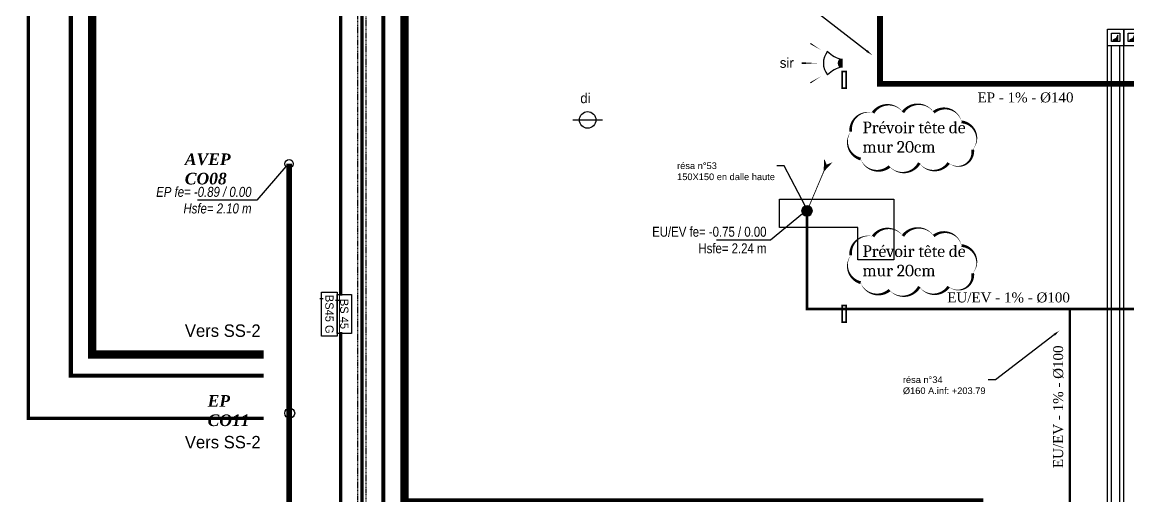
# Model space of a CAD drawing. Extents: x -2795338 to 3769695, y -3516596 to 3048438.
# Drawn here: x 457310 to 470650, y -326556 to -320839 of the extents above; entities that cross this region are included whole.
import ezdxf
from ezdxf import colors
from ezdxf.entities.mleader import LeaderData, LeaderLine
from ezdxf.math import Vec2, Vec3

# ---------------------------------------------------------------- set-up
doc = ezdxf.new("R2010")
doc.units = 0
for name, pattern in [('prlm_ef', [0.165, 0.1, -0.065]), ('prlm_ep', [2.5, 1.25, -0.25, 0.25, -0.25, 0.25, -0.25]), ('prlm_eu', [2, 1.25, -0.25, 0.25, -0.25])]:
    doc.linetypes.add(name, pattern=pattern)
doc.layers.add('_GAZELEC-RESERVATION', color=1, linetype='Continuous', lineweight=18)
for name, color, linetype in [('GAZ-EU FLECHE', 42, 'Continuous'), ('prlm-EAU-EF', 161, 'Continuous'), ('prlm-EAU-EP', 141, 'Continuous'), ('prlm-EAU-EPEXT', 145, 'Continuous'), ('prlm-EAU-EUEV', 25, 'Continuous'), ('prlm-ELEC-BT', 63, 'Continuous'), ('prlm-ELEC-SSI', 230, 'Continuous'), ('prlm-GT', 242, 'Continuous'), ('prlm-MOD', 64, 'Continuous'), ('prlm-MOD-PB', 123, 'Continuous'), ('prlm-TELECOM', 30, 'Continuous')]:
    doc.layers.add(name, color=color, linetype=linetype)
doc.layers.add('prlm-ZEROPLOT', color=254, linetype='Continuous', plot=False)
doc.styles.add('prlm-eau-ep', font='timesbi.ttf', dxfattribs={"height": 18})
doc.styles.add('prlm-eau-euev', font='pala.ttf', dxfattribs={"height": 18})
doc.styles.add('prlm-elec-cfo', font='comic.ttf', dxfattribs={"height": 12})
doc.styles.add('prlm-elec-ssi', font='comic.ttf', dxfattribs={"height": 12})
doc.styles.add('prlm-mod', font='cambriaz.ttf', dxfattribs={"height": 18})
doc.styles.get("Standard").update_dxf_attribs({"font": 'arial.ttf'})
doc.dimstyles.new('ISO-25', dxfattribs={"dimtxt": 2.5, "dimasz": 2.5, "dimexe": 1.25, "dimexo": 0.625, "dimtad": 1, "dimtxsty": 'Standard', "dimcen": 2.5, "dimadec": 0, "dimazin": 0, "dimtfac": 1, "dimtmove": 0, "dimatfit": 3, "dimfxl": 1, "dimarcsym": 0})

# ---------------------------------------------------------------- blocks, each defined once
blk = doc.blocks.new('xi.di')
at = {"layer": 'prlm-ELEC-SSI', "color": 0, "linetype": 'ByBlock', "lineweight": -2, "flags": 128}
blk.add_lwpolyline([(-18, 0), (18, 0)], dxfattribs=at)
at = {"layer": 'prlm-ELEC-SSI', "color": 0, "linetype": 'ByBlock', "lineweight": -2}
blk.add_circle((0, 0), 10, dxfattribs=at)
blk = doc.blocks.new('xi.vbgaz10')
at = {"layer": 'prlm-MOD-PB'}
blk.add_hatch(color=0, dxfattribs=at).paths.add_polyline_path([(6.8, -6.7), (8.8, -10.6), (12.7, -12.7), (6.8, -12.7)], flags=16)
at = {"layer": 'prlm-MOD-PB', "color": 0}
for p, q in [((6.8, -6.7), (6.8, -12.7)), ((8.8, -10.6), (6.8, -6.7)), ((6.8, -12.7), (12.7, -12.7)), ((12.7, -12.7), (8.8, -10.6))]:
    blk.add_line(p, q, dxfattribs=at)
for points in [[(0, 0), (20, 0), (20, -20), (0, -20)], [(5, -5), (15, -5), (15, -15), (5, -15)]]:
    blk.add_lwpolyline(points, close=True, dxfattribs=at)
blk = doc.blocks.new('xi.chu')
at = {"layer": 'prlm-EAU-EUEV', "linetype": 'ByBlock', "lineweight": 5}
blk.add_hatch(color=0, dxfattribs=at).paths.add_polyline_path([(6.5, 0, 1), (-6.5, 0, 1)])
at = {"layer": 'prlm-EAU-EUEV', "color": 0, "linetype": 'ByBlock', "lineweight": 5}
blk.add_circle((0, 0), 6.5, dxfattribs=at)
blk = doc.blocks.new('xi.ep')
at = {"layer": 'prlm-EAU-EP', "color": 0, "linetype": 'ByBlock', "lineweight": -2}
blk.add_circle((0, 0), 5, dxfattribs=at)
blk = doc.blocks.new('xi.epext')
at = {"layer": 'prlm-EAU-EPEXT', "color": 0, "linetype": 'ByBlock', "lineweight": -2}
blk.add_circle((0, 0), 5, dxfattribs=at)
blk = doc.blocks.new('xi.sir')
at = {"layer": 'prlm-ELEC-SSI'}
blk.add_hatch(color=0, dxfattribs=at).paths.add_polyline_path([(-4.8, 0), (4.8, 0, 1)])
at = {"layer": 'prlm-ELEC-SSI', "color": 0, "flags": 128}
for points in [[(0, 30, 0, 2.25, 0), (0, 48.8, 0, 0, 0)], [(-15.9, 25.5, 0, 1.5, 0), (-23.8, 38.2, 0, 0, 0)], [(15.9, 25.5, 0, 1.5, 0), (23.8, 38.2, 0, 0, 0)]]:
    blk.add_lwpolyline(points, format="xyseb", dxfattribs=at)
blk.add_lwpolyline([(-4.8, 0), (4.8, 0)], dxfattribs=at)
at = {"layer": 'prlm-ELEC-SSI', "color": 0}
for centre, radius, start, end in [((0, 0), 22.5, 50.6187, 129.3813), ((-33, -4.1), 28.5, 8.2221, 48.8754), ((33, -4.1), 28.5, 131.1246, 171.7779), ((0, 0), 4.81, 0, 180)]:
    blk.add_arc(centre, radius, start, end, dxfattribs=at)
blk = doc.blocks.new('xi.bs45g')
at = {"layer": 'prlm-ELEC-SSI', "color": 0, "linetype": 'ByBlock', "lineweight": -2}
blk.add_lwpolyline([(-26.5, 19), (26.5, 19), (26.5, 0), (-26.5, 0)], close=True, dxfattribs=at)
at = {"layer": 'prlm-ZEROPLOT', "color": 254, "linetype": 'ByBlock', "lineweight": -2}
blk.add_lwpolyline([(-19, -2), (-19, 2)], dxfattribs=at)
at = {"layer": 'prlm-ELEC-SSI', "color": 0, "linetype": 'ByBlock', "lineweight": -2, "insert": (0.1, 9.5), "char_height": 10, "width": 49.661, "attachment_point": 5, "style": 'prlm-elec-cfo', "bg_fill": 3, "box_fill_scale": 1, "bg_fill_color": 256, "bg_fill_transparency": 0}
blk.add_mtext('BS45 G', dxfattribs=at)
blk = doc.blocks.new('xi.bs45')
at = {"layer": 'prlm-ELEC-SSI', "color": 0, "linetype": 'ByBlock', "lineweight": -2}
blk.add_lwpolyline([(-23.5, 17), (23.5, 17), (23.5, 0), (-23.5, 0)], close=True, dxfattribs=at)
at = {"layer": 'prlm-ZEROPLOT', "color": 254, "linetype": 'ByBlock', "lineweight": -2}
blk.add_lwpolyline([(-17, -2), (-17, 2)], dxfattribs=at)
at = {"layer": 'prlm-ELEC-SSI', "color": 0, "linetype": 'ByBlock', "lineweight": -2, "insert": (-0.2, 8.4), "char_height": 10, "width": 43.769, "attachment_point": 5, "style": 'prlm-elec-cfo', "bg_fill": 3, "box_fill_scale": 1, "bg_fill_color": 256, "bg_fill_transparency": 0}
blk.add_mtext('BS 45', dxfattribs=at)
blk = doc.blocks.new('FLECHE2')
h = blk.add_hatch(color=256)
h.dxf.hatch_style = 1
h.paths.add_polyline_path([(496272, -370023), (496278, -369899), (496301, -369955), (496357, -369932)])
at = {"const_width": 10}
for points in [[(496067, -370507), (496301, -369955), (496357, -369932), (496272, -370023), (496301, -369955), (496278, -369899), (496272, -370023), (496357, -369932), (496301, -369955), (496278, -369899), (496272, -370023)], [(496272, -370023), (496278, -369899), (496301, -369955), (496357, -369932), (496272, -370023)]]:
    blk.add_lwpolyline(points, dxfattribs=at)

msp = doc.modelspace()

# ---------------------------------------------------------------- linework, layer by layer
msp.add_circle((487178.691, -234079.124), 3282516.798)
at = {"layer": 'prlm-EAU-EF', "linetype": 'prlm_ef', "ltscale": 100, "const_width": 40, "flags": 128}
msp.add_lwpolyline([(461153.3, -313789.369), (457384.088, -313789.369), (457384.088, -325619.279), (460222.184, -325619.279)], dxfattribs=at)
at = {"layer": 'prlm-EAU-EP', "linetype": 'prlm_ep', "ltscale": 20, "flags": 128}
msp.add_lwpolyline([(467660.121, -319282.198, 70, 70, 0), (467660.266, -321585.005, 70, 70, 0), (476187.326, -321584.47, 70, 70, 0), (476187.326, -324804.723, 70, 70, 0), (482516.298, -324804.723, 70, 70, 0), (482516.298, -337725.152, 0, 0, 0)], format="xyseb", dxfattribs=at)
at = {"layer": 'prlm-EAU-EP', "linetype": 'prlm_ep', "ltscale": 20, "const_width": 70, "flags": 128}
msp.add_lwpolyline([(460530.995, -322548.022), (460530.995, -328611.991), (461105.541, -328611.991), (461105.54, -331875.224), (461105.54, -331875.224)], dxfattribs=at)
at = {"layer": 'prlm-EAU-EUEV', "linetype": 'prlm_eu', "ltscale": 50, "flags": 128}
msp.add_lwpolyline([(466779.464, -323117.322, 30, 30, 0), (466779.464, -324301.825, 30, 30, 0), (476103.57, -324301.825, 30, 30, 0), (476103.57, -324963.758, 30, 30, 0), (482359.689, -324963.758, 30, 30, 0), (482359.985, -332690.057, 0, 0, 0)], format="xyseb", dxfattribs=at)
at = {"layer": 'prlm-EAU-EUEV', "linetype": 'prlm_eu', "ltscale": 50, "const_width": 30, "flags": 128}
msp.add_lwpolyline([(469949.007, -327996.933), (469949.007, -324301.825)], dxfattribs=at)
at = {"layer": 'prlm-ELEC-BT', "linetype": 'prlm_ef', "ltscale": 100, "const_width": 100, "flags": 128}
msp.add_lwpolyline([(461923.295, -314256.013), (458154.083, -314256.013), (458154.083, -324849.285), (460222.184, -324849.285)], dxfattribs=at)
at = {"layer": 'prlm-GT', "ltscale": 50}
msp.add_lwpolyline([(466447.288, -322975.391), (467826.991, -322975.391), (467826.939, -323707.391), (467392.255, -323707.36), (467392.255, -323317.391), (466447.288, -323317.391)], close=True, dxfattribs=at)
at = {"layer": 'prlm-MOD', "const_width": 20}
for points in [[(467201.8, -321634.469), (467201.8, -321434.469), (467251.8, -321434.469), (467251.8, -321634.469)], [(467201.8, -324460.619), (467201.8, -324260.619), (467251.8, -324260.619), (467251.8, -324460.619)]]:
    msp.add_lwpolyline(points, close=True, dxfattribs=at)
at = {"layer": 'prlm-MOD'}
for points in [[(468307.878, -321927.129, 0, 35, 0.52056705), (467935.901, -321927.129, 0, 35, 0.52056705), (467935.901, -321927.129, 0, 35, 0.52056705), (467575.924, -321933.126, 0, 35, 0.52056705), (467575.924, -321933.126, 0, 35, 0.52056705), (467305.941, -322161.016, 0, 35, 0.52056705), (467305.941, -322161.016, 0, 35, 0.52056705), (467425.934, -322490.858, 0, 35, 0.52056705), (467425.934, -322490.858, 0, 35, 0.52056705), (467773.912, -322580.815, 0, 35, 0.52056705), (467773.912, -322580.815, 0, 35, 0.52056705), (468133.889, -322538.835, 0, 35, 0.52056705), (468133.889, -322538.835, 0, 35, 0.52056705), (468487.866, -322538.835, 0, 35, 0.52056705), (468487.866, -322538.835, 0, 35, 0.686378722), (468777.816, -322377.479, 0, 35, 0.52056705), (468777.816, -322377.479, 0, 35, 0.607936361), (468643.725, -322043.035, 0, 35, 0.52056705), (468643.725, -322043.035, 0, 35, 0.552345867)], [(468307.878, -323419.665, 0, 35, 0.52056705), (467935.901, -323419.665, 0, 35, 0.52056705), (467935.901, -323419.665, 0, 35, 0.52056705), (467575.924, -323425.662, 0, 35, 0.52056705), (467575.924, -323425.662, 0, 35, 0.52056705), (467305.941, -323653.553, 0, 35, 0.52056705), (467305.941, -323653.553, 0, 35, 0.52056705), (467425.934, -323983.394, 0, 35, 0.52056705), (467425.934, -323983.394, 0, 35, 0.52056705), (467773.912, -324073.351, 0, 35, 0.52056705), (467773.912, -324073.351, 0, 35, 0.52056705), (468133.889, -324031.372, 0, 35, 0.52056705), (468133.889, -324031.372, 0, 35, 0.52056705), (468487.866, -324031.372, 0, 35, 0.52056705), (468487.866, -324031.372, 0, 35, 0.686378722), (468777.816, -323870.016, 0, 35, 0.52056705), (468777.816, -323870.016, 0, 35, 0.607936361), (468643.725, -323535.571, 0, 35, 0.52056705), (468643.725, -323535.571, 0, 35, 0.552345867)]]:
    msp.add_lwpolyline(points, format="xyseb", close=True, dxfattribs=at)
at = {"layer": 'prlm-MOD-PB'}
for p, q in [((470402.439, -336380.597), (470402.441, -321124.469)), ((470452.439, -336430.597), (470452.441, -321124.469)), ((470552.439, -336530.597), (470552.441, -321124.47)), ((470602.439, -336580.597), (470602.441, -321124.47)), ((470602.44, -338270.566), (470602.441, -321124.469))]:
    msp.add_line(p, q, dxfattribs=at)
at = {"layer": 'prlm-TELECOM', "linetype": 'prlm_ef', "ltscale": 300, "const_width": 50, "flags": 128}
msp.add_lwpolyline([(461666.63, -313996.281), (457897.418, -313996.281), (457897.418, -325105.95), (460222.184, -325105.95)], dxfattribs=at)

# ---------------------------------------------------------------- block references
at = {"layer": 'GAZ-EU FLECHE'}
msp.add_blockref('FLECHE2', (-29287.205, 47389.525), dxfattribs=at)
at = {"layer": 'prlm-EAU-EP', "xscale": 10, "yscale": 10, "zscale": 10}
msp.add_blockref('xi.ep', (460530.995, -322548.022), dxfattribs=at)
at = {"layer": 'prlm-EAU-EPEXT'}
for p, xscale, yscale, zscale in [((460530.995, -322548.022), 10, 10, 10), ((460538.259, -325557.995), 11.99999999999999, 11.99999999999999, 11.99999999999999)]:
    msp.add_blockref('xi.epext', p, dxfattribs=dict(at, xscale=xscale, yscale=yscale, zscale=zscale))
at = {"layer": 'prlm-EAU-EUEV', "xscale": -10, "yscale": 10, "zscale": 10, "rotation": 359.9999999999997}
msp.add_blockref('xi.chu', (466779.464, -323117.322), dxfattribs=at)
at = {"layer": 'prlm-ELEC-SSI', "xscale": 10, "yscale": 10, "zscale": 10, "rotation": 90.00000000000006}
msp.add_blockref('xi.sir', (467201.8, -321334.505), dxfattribs=at)
at = {"layer": 'prlm-ELEC-SSI', "ltscale": 25, "xscale": 10, "yscale": 10, "zscale": 10}
msp.add_blockref('xi.di', (464132.746, -322019.177), dxfattribs=at)
at = {"layer": 'prlm-MOD-PB', "xscale": 10, "yscale": 10, "zscale": 10, "rotation": 89.99999333250217}
for p in [(470402.441, -321124.469), (470602.441, -321124.469)]:
    msp.add_blockref('xi.vbgaz10', p, dxfattribs=at)

# ---------------------------------------------------------------- texts
at = {"layer": 'prlm-EAU-EF', "linetype": 'prlm_ef', "ltscale": 100, "insert": (459273.654, -325832.559), "char_height": 150, "width": 3164.59202, "attachment_point": 1, "style": 'prlm-elec-cfo'}
msp.add_mtext('Vers SS-2', dxfattribs=at)
at = {"layer": 'prlm-EAU-EP', "char_height": 120}
for s, insert, width, attachment_point, style in [('EP - 1% - %%C140', (468836.274, -321687.772), 1466.99872, 1, 'prlm-eau-euev'), ('\\pt1.8e+006;{\\fArial Narrow|b0|i1|c0|p34;EP fe= -0.89 / 0.00 Hsfe= 2.10 m}', (460077.689, -322988.505), 1363.17489, 6, 'prlm-eau-ep')]:
    msp.add_mtext(s, dxfattribs=dict(at, insert=insert, width=width, attachment_point=attachment_point, style=style))
at = {"layer": 'prlm-EAU-EPEXT', "char_height": 140, "attachment_point": 1, "style": 'prlm-eau-ep'}
for s, width, insert in [('AVEP CO08', 153.02069, (459272.633, -322424.21)), ('EP CO11', 91.58378, (459547.897, -325340.057))]:
    msp.add_mtext_dynamic_manual_height_columns(s, width=width, gutter_width=75, heights=[0], dxfattribs=dict(at, insert=insert))
at = {"layer": 'prlm-EAU-EUEV', "char_height": 120, "style": 'prlm-eau-euev'}
for s, insert, width, attachment_point in [('\\pt1.8e+006;{\\fArial Narrow|b0|i0|c0|p34;EU/EV fe= -0.75 / 0.00 Hsfe= 2.24 m}', (466290.461, -323469.697), 1604.00942, 6), ('EU/EV - 1% - %%C100', (468471.047, -324101.516), 1740.12801, 1)]:
    msp.add_mtext(s, dxfattribs=dict(at, insert=insert, width=width, attachment_point=attachment_point))
at = {"layer": 'prlm-EAU-EUEV', "insert": (469748.903, -326221.015), "char_height": 120, "width": 1740.12801, "attachment_point": 1, "rotation": 90, "style": 'prlm-eau-euev'}
msp.add_mtext('EU/EV - 1% - %%C100', dxfattribs=at)
at = {"layer": 'prlm-ELEC-BT', "insert": (459273.654, -324487.417), "char_height": 150, "width": 3164.59202, "attachment_point": 1, "style": 'prlm-elec-cfo'}
msp.add_mtext('Vers SS-2', dxfattribs=at)
at = {"layer": 'prlm-MOD', "char_height": 140, "width": 1267.18364, "attachment_point": 1, "style": 'prlm-mod'}
for insert in [(467447.861, -322040.503), (467447.861, -323533.04)]:
    msp.add_mtext('Prévoir tête de mur 20cm', dxfattribs=dict(at, insert=insert))

# ---------------------------------------------------------------- leaders
at = {"layer": '_GAZELEC-RESERVATION', "color": 6}
ml = msp.add_multileader_mtext('Standard', dxfattribs=at)
ml.set_content('résa n°53 \\P150X150 en dalle haute', color=6)
ml.set_leader_properties()
ml.build(insert=Vec2(0, 0))
ml.multileader.update_dxf_attribs({"has_text_frame": 1, "arrow_head_size": 80, "scale": 20})
ctx = ml.context
ctx.base_point, ctx.scale, ctx.char_height, ctx.arrow_head_size, ctx.landing_gap_size, ctx.plane_origin = Vec3(465171.788, -322573.192), 20, 80, 80, 40, Vec3(458558.321, -321662.432)
notes = []
notes.append((ctx, [(0, (1, 1, 0), (466505.562, -322573.192), (-1, 0), 89.845, [(0, [(466795.131, -323126.541)], 0, [])])]))
ctx.mtext.insert, ctx.mtext.width, ctx.mtext.flow_direction = Vec3(465211.788, -322532.51), 1568.85041, 5
ml = msp.add_multileader_mtext('Standard', dxfattribs=at)
ml.set_content('résa n°34\\P%%C160 A.inf: +203.79', color=6)
ml.set_leader_properties()
ml.build(insert=Vec2(0, 0))
ml.multileader.update_dxf_attribs({"has_text_frame": 1, "arrow_head_size": 80, "scale": 20})
ctx = ml.context
ctx.base_point, ctx.scale, ctx.char_height, ctx.arrow_head_size, ctx.landing_gap_size, ctx.plane_origin = Vec3(467895.784, -325156.009), 20, 80, 80, 40, Vec3(462378.946, -324830.471)
notes.append((ctx, [(0, (1, 1, 0), (469053.459, -325156.009), (-1, 0), 89.845, [(0, [(469825.837, -324562.019)], 0, [])])]))
ctx.mtext.insert, ctx.mtext.width, ctx.mtext.flow_direction = Vec3(467935.784, -325114.399), 1568.85041, 5
at = {"layer": 'prlm-EAU-EP'}
msp.add_leader([(460493.123, -322580.668), (460140.45, -322988.505), (459425.469, -322988.505)], dimstyle='ISO-25', override={"dimasz": 10, "dimtad": 0}, dxfattribs=at)
at = {"layer": 'prlm-EAU-EUEV'}
msp.add_leader([(466724.944, -323152.714), (466338.255, -323469.697), (465686.035, -323469.697)], dimstyle='ISO-25', override={"dimasz": 10, "dimgap": 0.625, "dimtad": 0}, dxfattribs=at)
for ctx, leaders in notes:
    for number, flags, end, landing, length, lines in leaders:
        leader = LeaderData()
        leader.index, (leader.has_last_leader_line, leader.has_dogleg_vector, leader.attachment_direction) = number, flags
        leader.last_leader_point, leader.dogleg_vector, leader.dogleg_length = Vec3(end), Vec3(landing), length
        for number, points, colour, breaks in lines:
            line = LeaderLine()
            line.index, line.vertices, line.color, line.breaks = number, Vec3.list(points), colors.encode_raw_color(colour), breaks
            leader.lines.append(line)
        ctx.leaders.append(leader)

# ---------------------------------------------------------------- next in the draw order: texts
at = {"layer": 'prlm-ELEC-SSI', "lineweight": 20, "insert": (464106.092, -321697.161), "char_height": 120, "attachment_point": 2, "line_spacing_factor": 0.8, "style": 'prlm-elec-ssi', "bg_fill": 3, "box_fill_scale": 0.95, "bg_fill_color": 256, "bg_fill_transparency": 0}
msp.add_mtext('di', dxfattribs=at)

# ---------------------------------------------------------------- next in the draw order: linework, layer by layer
at = {"layer": 'prlm-EAU-EF', "linetype": 'prlm_ef', "ltscale": 100, "const_width": 40, "flags": 128}
msp.add_lwpolyline([(469493.329, -337121.481), (468084.993, -337121.481), (468084.993, -327407.362), (461153.3, -327407.362), (461153.3, -311880.71)], dxfattribs=at)
at = {"layer": 'prlm-EAU-EF', "color": 1, "linetype": 'prlm_ef', "ltscale": 100, "const_width": 40, "flags": 128}
msp.add_lwpolyline([(473257.37, -335586.074), (468341.657, -335586.074), (468341.657, -327150.697), (461409.965, -327150.697), (461409.965, -311880.71)], dxfattribs=at)
at = {"layer": 'prlm-ELEC-BT', "linetype": 'prlm_ef', "ltscale": 100, "const_width": 100, "flags": 128}
msp.add_lwpolyline([(469447.14, -347924.667), (468854.987, -347924.667), (468854.987, -326637.368), (461923.295, -326637.368), (461923.295, -311880.71)], dxfattribs=at)
at = {"layer": 'prlm-MOD', "linetype": 'prlm_ef', "ltscale": 100, "flags": 128}
for points in [[(473257.37, -335636.074), (468291.657, -335636.074), (468291.657, -327200.697), (461359.965, -327200.697), (461359.965, -311880.71)], [(473257.37, -335536.074), (468391.657, -335536.074), (468391.657, -327100.697), (461459.965, -327100.697), (461459.965, -311880.71)]]:
    msp.add_lwpolyline(points, dxfattribs=at)
at = {"layer": 'prlm-TELECOM', "linetype": 'prlm_ef', "ltscale": 300, "const_width": 50, "flags": 128}
msp.add_lwpolyline([(469365.449, -335249.367), (468598.322, -335249.367), (468598.322, -326894.033), (461666.63, -326894.033), (461666.63, -311880.71)], dxfattribs=at)

# ---------------------------------------------------------------- next in the draw order: block references
at = {"layer": 'prlm-ELEC-SSI', "xscale": 10, "yscale": 10, "zscale": 10, "rotation": 269.9999999999998}
msp.add_blockref('xi.bs45g', (460921.791, -324362.936), dxfattribs=at)

# ---------------------------------------------------------------- next in the draw order: texts
at = {"layer": 'prlm-ELEC-SSI', "lineweight": 20, "insert": (466534.846, -321270.642), "char_height": 120, "attachment_point": 2, "line_spacing_factor": 0.8, "style": 'prlm-elec-ssi', "bg_fill": 3, "box_fill_scale": 0.95, "bg_fill_color": 256, "bg_fill_transparency": 0}
msp.add_mtext('sir', dxfattribs=at)

# ---------------------------------------------------------------- next in the draw order: block references
at = {"layer": 'prlm-ELEC-SSI', "xscale": 10, "yscale": 10, "zscale": 10, "rotation": 269.9999999999999}
msp.add_blockref('xi.bs45', (461111.791, -324362.936), dxfattribs=at)

# ---------------------------------------------------------------- next in the draw order: leaders
at = {"layer": '_GAZELEC-RESERVATION', "color": 6}
ml = msp.add_multileader_mtext('Standard', dxfattribs=at)
ml.set_content('résa n°33\\P200x200 A.inf: +203.81', color=6)
ml.set_leader_properties()
ml.build(insert=Vec2(0, 0))
ml.multileader.update_dxf_attribs({"has_text_frame": 1, "arrow_head_size": 80, "scale": 20})
ctx = ml.context
ctx.base_point, ctx.scale, ctx.char_height, ctx.arrow_head_size, ctx.landing_gap_size, ctx.plane_origin = Vec3(465319.159, -320505.117), 20, 80, 80, 40, Vec3(459943.386, -320179.579)
notes = []
notes.append((ctx, [(0, (1, 1, 0), (466617.899, -320505.117), (-1, 0), 89.845, [(0, [(467565.272, -321237.099)], 0, [])])]))
ctx.mtext.insert, ctx.mtext.width, ctx.mtext.flow_direction = Vec3(465359.159, -320464.407), 1568.85041, 5
for ctx, leaders in notes:
    for number, flags, end, landing, length, lines in leaders:
        leader = LeaderData()
        leader.index, (leader.has_last_leader_line, leader.has_dogleg_vector, leader.attachment_direction) = number, flags
        leader.last_leader_point, leader.dogleg_vector, leader.dogleg_length = Vec3(end), Vec3(landing), length
        for number, points, colour, breaks in lines:
            line = LeaderLine()
            line.index, line.vertices, line.color, line.breaks = number, Vec3.list(points), colors.encode_raw_color(colour), breaks
            leader.lines.append(line)
        ctx.leaders.append(leader)

doc.saveas('drawing.dxf')
